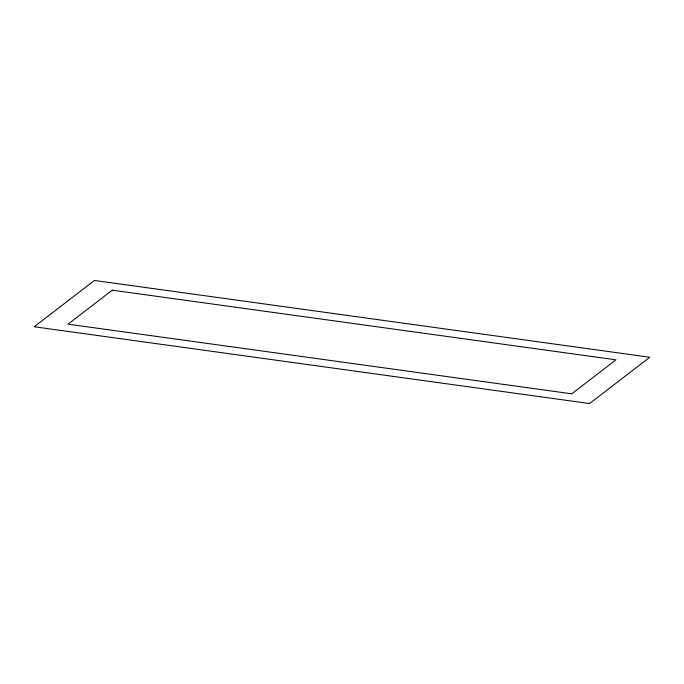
<?xml version="1.0" encoding="UTF-8"?>
<svg xmlns="http://www.w3.org/2000/svg" width="684" height="684" viewBox="0 0 684 684"><rect width="100%" height="100%" fill="white"/><g stroke="black" fill="none" stroke-linecap="round" stroke-linejoin="round"><path stroke-width="1.03" d="M94.443 280.457L34.2 326.755L589.557 403.543L649.8 357.245L94.443 280.457M112.262 290.178L68.024 324.173L571.739 393.822L615.976 359.827L112.262 290.178"/></g></svg>
